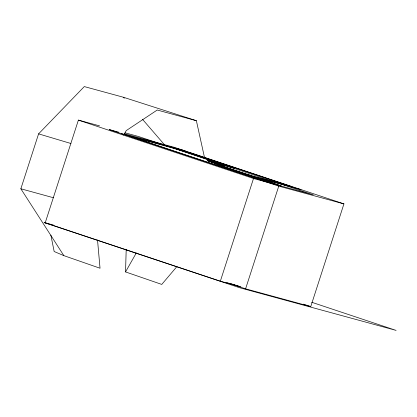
<?xml version="1.0" encoding="UTF-8"?>
<svg xmlns="http://www.w3.org/2000/svg" width="417" height="417" viewBox="0 0 417 417"><rect width="100%" height="100%" fill="white"/><g stroke="black" fill="none" stroke-linecap="round" stroke-linejoin="round"><path stroke-width="0.63" d="M176.813 266.677L161.76 284.415L125.543 271.926L126.2 249.361M97.526 239.952L100.033 268.235L63.853 255.637L20.85 188.781L38.588 133.867L84.291 86.585L123.448 97.26L196.376 120.706L204.466 157.36M99.58 125.877L78.391 120.096L45.218 222.798L220.338 281.204L240.901 286.813M189.328 153.878L189.73 152.638L292.124 186.79L249.142 175.067M220.338 281.204L253.51 178.497L313.339 194.817L138.22 136.411L125.131 132.846M245.592 288.83L278.764 186.123L343.931 203.897L310.759 306.604L245.592 288.83L226.572 282.486M123.708 135.072L126.231 130.599L157.225 110.025L196.376 120.706M125.543 271.926L136.307 252.921M118.59 132.132L109.191 129.567L278.764 186.123M124.23 133.669L174.358 147.342L343.931 203.897M164.533 145.189L183.011 150.229M121.305 133.607L186.467 151.381M189.73 152.638L130.156 136.39L252.316 177.131L274.011 183.657L216.944 164.329L207.228 160.54L225.373 165.492M235.813 171.799L300.975 189.573M53.423 225.065L44.02 222.501L239.447 287.673L396.15 330.415L311.692 302.252M20.85 188.781L53.433 197.736M38.588 133.867L70.947 143.511M252.134 177.241L281.178 185.982L274.313 183.292L257.998 177.85M231.101 283.753L238.383 286.036M176.944 149.15L234.479 168.343L213.285 162.562L207.228 160.54L213.535 162.526L223.251 166.315L216.944 164.329L251.941 175.828M78.391 120.096L253.51 178.497M303.394 304.149L310.759 306.604M63.853 255.637L54.168 251.524L50.864 235.131M123.448 97.26L124.292 98.24M142.484 119.293L164.486 144.751"/></g></svg>
